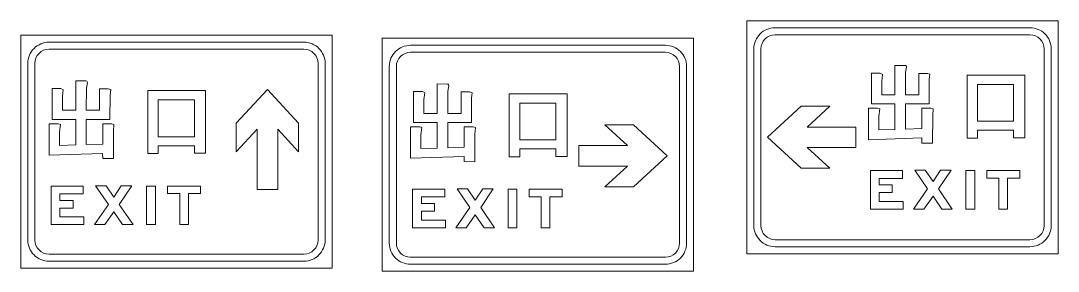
# Model space of a CAD drawing. Header units: millimetres. Extents: x 1182829 to 1183704, y -71582 to -71209.
# Drawn here: x 1182859.89 to 1182866.5, y -71534.05 to -71532.46 of the extents above; entities that cross this region are included whole.
import ezdxf

# ---------------------------------------------------------------- set-up
doc = ezdxf.new("R2010")
doc.units = ezdxf.units.MM
doc.layers.get('0').update_dxf_attribs({"lineweight": 9})

msp = doc.modelspace()

# ---------------------------------------------------------------- linework, layer by layer
for points in [[(1182864.5119, -71532.4556), (1182866.4954, -71532.4556), (1182866.4954, -71533.9432), (1182864.5119, -71533.9432)], [(1182859.8875, -71532.5477), (1182861.871, -71532.5477), (1182861.871, -71534.0353), (1182859.8875, -71534.0353)], [(1182862.1898, -71532.5673), (1182864.1733, -71532.5673), (1182864.1733, -71534.0549), (1182862.1898, -71534.0549)]]:
    msp.add_lwpolyline(points, close=True)
for points in [[(1182864.6919, -71532.5006), (1182866.3154, -71532.5006, -0.414214), (1182866.4504, -71532.6356), (1182866.4504, -71533.7632, -0.414214), (1182866.3154, -71533.8982), (1182864.6919, -71533.8982, -0.414214), (1182864.5569, -71533.7632), (1182864.5569, -71532.6356, -0.414214)], [(1182864.6919, -71532.5456), (1182866.3154, -71532.5456, -0.414214), (1182866.4054, -71532.6356), (1182866.4054, -71533.7632, -0.414214), (1182866.3154, -71533.8532), (1182864.6919, -71533.8532, -0.414214), (1182864.6019, -71533.7632), (1182864.6019, -71532.6356, -0.414214)], [(1182860.0675, -71532.5927), (1182861.691, -71532.5927, -0.414214), (1182861.826, -71532.7277), (1182861.826, -71533.8553, -0.414214), (1182861.691, -71533.9903), (1182860.0675, -71533.9903, -0.414214), (1182859.9325, -71533.8553), (1182859.9325, -71532.7277, -0.414214)], [(1182860.0675, -71532.6377), (1182861.691, -71532.6377, -0.414214), (1182861.781, -71532.7277), (1182861.781, -71533.8553, -0.414214), (1182861.691, -71533.9453), (1182860.0675, -71533.9453, -0.414214), (1182859.9775, -71533.8553), (1182859.9775, -71532.7277, -0.414214)], [(1182862.3698, -71532.6123), (1182863.9933, -71532.6123, -0.414214), (1182864.1283, -71532.7473), (1182864.1283, -71533.8749, -0.414214), (1182863.9933, -71534.0099), (1182862.3698, -71534.0099, -0.414214), (1182862.2348, -71533.8749), (1182862.2348, -71532.7473, -0.414214)], [(1182862.3698, -71532.6573), (1182863.9933, -71532.6573, -0.414214), (1182864.0833, -71532.7473), (1182864.0833, -71533.8749, -0.414214), (1182863.9933, -71533.9649), (1182862.3698, -71533.9649, -0.414214), (1182862.2798, -71533.8749), (1182862.2798, -71532.7473, -0.414214)]]:
    msp.add_lwpolyline(points, format="xyb", close=True)
for points in [[(1182865.3051, -71532.7896), (1182865.3614, -71532.7896), (1182865.376, -71532.7979), (1182865.3713, -71532.8407), (1182865.3713, -71532.9282), (1182865.4553, -71532.9282), (1182865.4553, -71532.7407), (1182865.5195, -71532.741), (1182865.5267, -71532.7423), (1182865.5299, -71532.7516), (1182865.5235, -71532.7864), (1182865.5231, -71532.9282), (1182865.6075, -71532.9282), (1182865.6075, -71532.7918), (1182865.6628, -71532.7918), (1182865.6785, -71532.7965), (1182865.6743, -71532.831), (1182865.6738, -71532.9863), (1182865.5231, -71532.9863), (1182865.5231, -71533.1474), (1182865.6273, -71533.1437), (1182865.6273, -71533.0142), (1182865.6837, -71533.0142), (1182865.6991, -71533.0182), (1182865.6957, -71533.0608), (1182865.6951, -71533.2366), (1182865.6273, -71533.2364), (1182865.6263, -71533.2039), (1182865.2863, -71533.2151), (1182865.2863, -71533.0142), (1182865.3447, -71533.0142), (1182865.3582, -71533.0187), (1182865.352, -71533.0652), (1182865.352, -71533.1528), (1182865.4553, -71533.1496), (1182865.4553, -71532.9863), (1182865.3051, -71532.9863), (1182865.3051, -71532.7896)], [(1182860.0871, -71532.8888), (1182860.1434, -71532.8888), (1182860.158, -71532.8971), (1182860.1534, -71532.9398), (1182860.1534, -71533.0274), (1182860.2373, -71533.0274), (1182860.2373, -71532.8399), (1182860.3015, -71532.8402), (1182860.3088, -71532.8415), (1182860.312, -71532.8508), (1182860.3056, -71532.8856), (1182860.3051, -71533.0274), (1182860.3896, -71533.0274), (1182860.3896, -71532.8909), (1182860.4449, -71532.8909), (1182860.4605, -71532.8957), (1182860.4563, -71532.9302), (1182860.4558, -71533.0854), (1182860.3051, -71533.0854), (1182860.3051, -71533.2466), (1182860.4094, -71533.2428), (1182860.4094, -71533.1134), (1182860.4658, -71533.1134), (1182860.4812, -71533.1173), (1182860.4778, -71533.16), (1182860.4772, -71533.3358), (1182860.4094, -71533.3356), (1182860.4083, -71533.303), (1182860.0684, -71533.3143), (1182860.0684, -71533.1134), (1182860.1268, -71533.1134), (1182860.1403, -71533.1179), (1182860.1341, -71533.1644), (1182860.1341, -71533.252), (1182860.2373, -71533.2488), (1182860.2373, -71533.0854), (1182860.0871, -71533.0854), (1182860.0871, -71532.8888)], [(1182865.9145, -71532.8025), (1182866.2822, -71532.8025), (1182866.2822, -71533.2028), (1182866.2113, -71533.2028), (1182866.2113, -71533.155), (1182865.9808, -71533.155), (1182865.9808, -71533.2049), (1182865.9145, -71533.2049), (1182865.9145, -71532.8025), (1182866.2822, -71532.8025)], [(1182860.6966, -71532.9017), (1182861.0643, -71532.9017), (1182861.0643, -71533.3019), (1182860.9934, -71533.3019), (1182860.9934, -71533.2541), (1182860.7629, -71533.2541), (1182860.7629, -71533.3041), (1182860.6966, -71533.3041), (1182860.6966, -71532.9017), (1182861.0643, -71532.9017)], [(1182861.2605, -71533.109), (1182861.4589, -71532.8948), (1182861.6572, -71533.109), (1182861.6572, -71533.2915), (1182861.5243, -71533.148), (1182861.5243, -71533.5319), (1182861.3934, -71533.5319), (1182861.3934, -71533.148), (1182861.2605, -71533.2915), (1182861.2605, -71533.109)], [(1182862.3895, -71532.9084), (1182862.4458, -71532.9084), (1182862.4604, -71532.9167), (1182862.4557, -71532.9595), (1182862.4557, -71533.047), (1182862.5397, -71533.047), (1182862.5397, -71532.8595), (1182862.6039, -71532.8598), (1182862.6111, -71532.8611), (1182862.6143, -71532.8704), (1182862.608, -71532.9052), (1182862.6075, -71533.047), (1182862.692, -71533.047), (1182862.692, -71532.9106), (1182862.7472, -71532.9106), (1182862.7629, -71532.9153), (1182862.7587, -71532.9498), (1182862.7582, -71533.105), (1182862.6075, -71533.105), (1182862.6075, -71533.2662), (1182862.7118, -71533.2625), (1182862.7118, -71533.133), (1182862.7681, -71533.133), (1182862.7835, -71533.1369), (1182862.7801, -71533.1796), (1182862.7795, -71533.3554), (1182862.7118, -71533.3552), (1182862.7107, -71533.3226), (1182862.3707, -71533.3339), (1182862.3707, -71533.133), (1182862.4291, -71533.133), (1182862.4427, -71533.1375), (1182862.4364, -71533.184), (1182862.4364, -71533.2716), (1182862.5397, -71533.2684), (1182862.5397, -71533.105), (1182862.3895, -71533.105), (1182862.3895, -71532.9084)], [(1182865.9808, -71532.8622), (1182866.2113, -71532.8622), (1182866.2113, -71533.0975), (1182865.9808, -71533.0975), (1182865.9808, -71532.8622)], [(1182860.7629, -71532.9613), (1182860.9934, -71532.9613), (1182860.9934, -71533.1966), (1182860.7629, -71533.1966), (1182860.7629, -71532.9613)], [(1182862.9989, -71532.9213), (1182863.3667, -71532.9213), (1182863.3667, -71533.3216), (1182863.2957, -71533.3216), (1182863.2957, -71533.2737), (1182863.0652, -71533.2737), (1182863.0652, -71533.3237), (1182862.9989, -71533.3237), (1182862.9989, -71532.9213), (1182863.3667, -71532.9213)], [(1182863.0652, -71532.9809), (1182863.2957, -71532.9809), (1182863.2957, -71533.2163), (1182863.0652, -71533.2163), (1182863.0652, -71532.9809)], [(1182864.6433, -71533.1994), (1182864.8576, -71533.0011), (1182865.04, -71533.0011), (1182864.8965, -71533.134), (1182865.2061, -71533.134), (1182865.2061, -71533.2648), (1182864.8965, -71533.2648), (1182865.04, -71533.3977), (1182864.8576, -71533.3977), (1182864.6433, -71533.1994), (1182864.8576, -71533.0011)], [(1182863.4415, -71533.2527), (1182863.751, -71533.2527), (1182863.6075, -71533.1198), (1182863.79, -71533.1198), (1182864.0042, -71533.3182), (1182863.79, -71533.5165), (1182863.6075, -71533.5165), (1182863.751, -71533.3836), (1182863.4415, -71533.3836), (1182863.4415, -71533.2527)], [(1182865.2986, -71533.4126), (1182865.5032, -71533.4126), (1182865.5032, -71533.4617), (1182865.3553, -71533.4617), (1182865.3553, -71533.503), (1182865.4385, -71533.503), (1182865.4385, -71533.5521), (1182865.3553, -71533.5521), (1182865.3553, -71533.609), (1182865.5075, -71533.609), (1182865.5075, -71533.6581), (1182865.2986, -71533.6581), (1182865.2986, -71533.4126)], [(1182865.5824, -71533.4101), (1182865.6486, -71533.4101), (1182865.6982, -71533.4817), (1182865.7455, -71533.4101), (1182865.813, -71533.4101), (1182865.7327, -71533.5292), (1182865.8206, -71533.6581), (1182865.7544, -71533.6581), (1182865.6982, -71533.5759), (1182865.64, -71533.6581), (1182865.5744, -71533.6581), (1182865.6637, -71533.5284), (1182865.5824, -71533.4101)], [(1182865.9069, -71533.4126), (1182865.9636, -71533.4126), (1182865.9636, -71533.6581), (1182865.9069, -71533.6581), (1182865.9069, -71533.4126)], [(1182866.0409, -71533.4126), (1182866.2507, -71533.4126), (1182866.2507, -71533.4601), (1182866.1732, -71533.4601), (1182866.1732, -71533.6581), (1182866.1179, -71533.6581), (1182866.1179, -71533.4601), (1182866.0409, -71533.4601), (1182866.0409, -71533.4126)], [(1182860.0807, -71533.5118), (1182860.2853, -71533.5118), (1182860.2853, -71533.5609), (1182860.1374, -71533.5609), (1182860.1374, -71533.6022), (1182860.2205, -71533.6022), (1182860.2205, -71533.6513), (1182860.1374, -71533.6513), (1182860.1374, -71533.7081), (1182860.2896, -71533.7081), (1182860.2896, -71533.7573), (1182860.0807, -71533.7573), (1182860.0807, -71533.5118)], [(1182860.3645, -71533.5093), (1182860.4307, -71533.5093), (1182860.4802, -71533.5809), (1182860.5275, -71533.5093), (1182860.5951, -71533.5093), (1182860.5148, -71533.6284), (1182860.6026, -71533.7573), (1182860.5365, -71533.7573), (1182860.4802, -71533.675), (1182860.4221, -71533.7573), (1182860.3565, -71533.7573), (1182860.4457, -71533.6276), (1182860.3645, -71533.5093)], [(1182860.689, -71533.5118), (1182860.7456, -71533.5118), (1182860.7456, -71533.7573), (1182860.689, -71533.7573), (1182860.689, -71533.5118)], [(1182860.8229, -71533.5118), (1182861.0328, -71533.5118), (1182861.0328, -71533.5592), (1182860.9552, -71533.5592), (1182860.9552, -71533.7573), (1182860.8999, -71533.7573), (1182860.8999, -71533.5592), (1182860.8229, -71533.5592), (1182860.8229, -71533.5118)], [(1182862.383, -71533.5314), (1182862.5876, -71533.5314), (1182862.5876, -71533.5805), (1182862.4397, -71533.5805), (1182862.4397, -71533.6218), (1182862.5229, -71533.6218), (1182862.5229, -71533.6709), (1182862.4397, -71533.6709), (1182862.4397, -71533.7278), (1182862.5919, -71533.7278), (1182862.5919, -71533.7769), (1182862.383, -71533.7769), (1182862.383, -71533.5314)], [(1182862.6668, -71533.5289), (1182862.733, -71533.5289), (1182862.7826, -71533.6005), (1182862.8299, -71533.5289), (1182862.8974, -71533.5289), (1182862.8171, -71533.648), (1182862.905, -71533.7769), (1182862.8388, -71533.7769), (1182862.7826, -71533.6946), (1182862.7244, -71533.7769), (1182862.6588, -71533.7769), (1182862.7481, -71533.6472), (1182862.6668, -71533.5289)], [(1182862.9913, -71533.5314), (1182863.048, -71533.5314), (1182863.048, -71533.7769), (1182862.9913, -71533.7769), (1182862.9913, -71533.5314)], [(1182863.1253, -71533.5314), (1182863.3351, -71533.5314), (1182863.3351, -71533.5788), (1182863.2576, -71533.5788), (1182863.2576, -71533.7769), (1182863.2023, -71533.7769), (1182863.2023, -71533.5788), (1182863.1253, -71533.5788), (1182863.1253, -71533.5314)]]:
    msp.add_lwpolyline(points)

doc.saveas('drawing.dxf')
